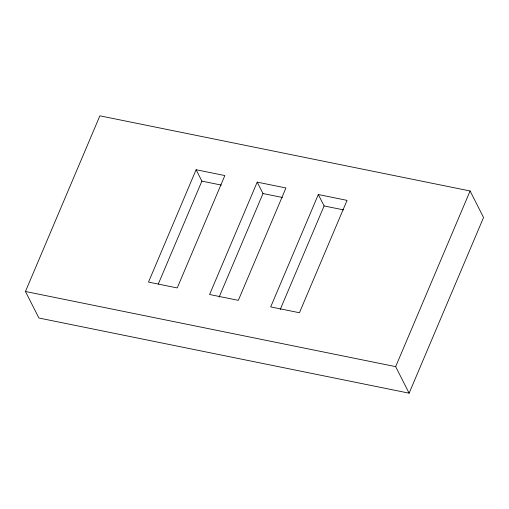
<?xml version="1.0" encoding="UTF-8"?>
<svg xmlns="http://www.w3.org/2000/svg" width="509" height="509" viewBox="0 0 509 509"><rect width="100%" height="100%" fill="white"/><g stroke="black" fill="none" stroke-linecap="round" stroke-linejoin="round"><path stroke-width="0.76" d="M25.45 291.492L99.879 115.823L470.087 190.977L483.55 217.508L409.121 393.177L38.913 318.023L25.45 291.492L395.665 366.639L409.121 393.177M196.105 169.726L148.494 282.101L177.234 287.935L224.844 175.56L196.105 169.726L201.888 181.128L158.299 284.022M257.204 182.127L209.593 294.507L238.333 300.342L285.943 187.961L257.204 182.127L262.994 193.535L219.086 297.154M318.31 194.533L270.699 306.908L299.438 312.742L347.049 200.368L318.31 194.533L324.093 205.935L280.192 309.555M395.665 366.639L470.087 190.977M201.888 181.128L221.307 185.072M262.994 193.535L282.412 197.473M324.093 205.935L343.511 209.88"/></g></svg>
